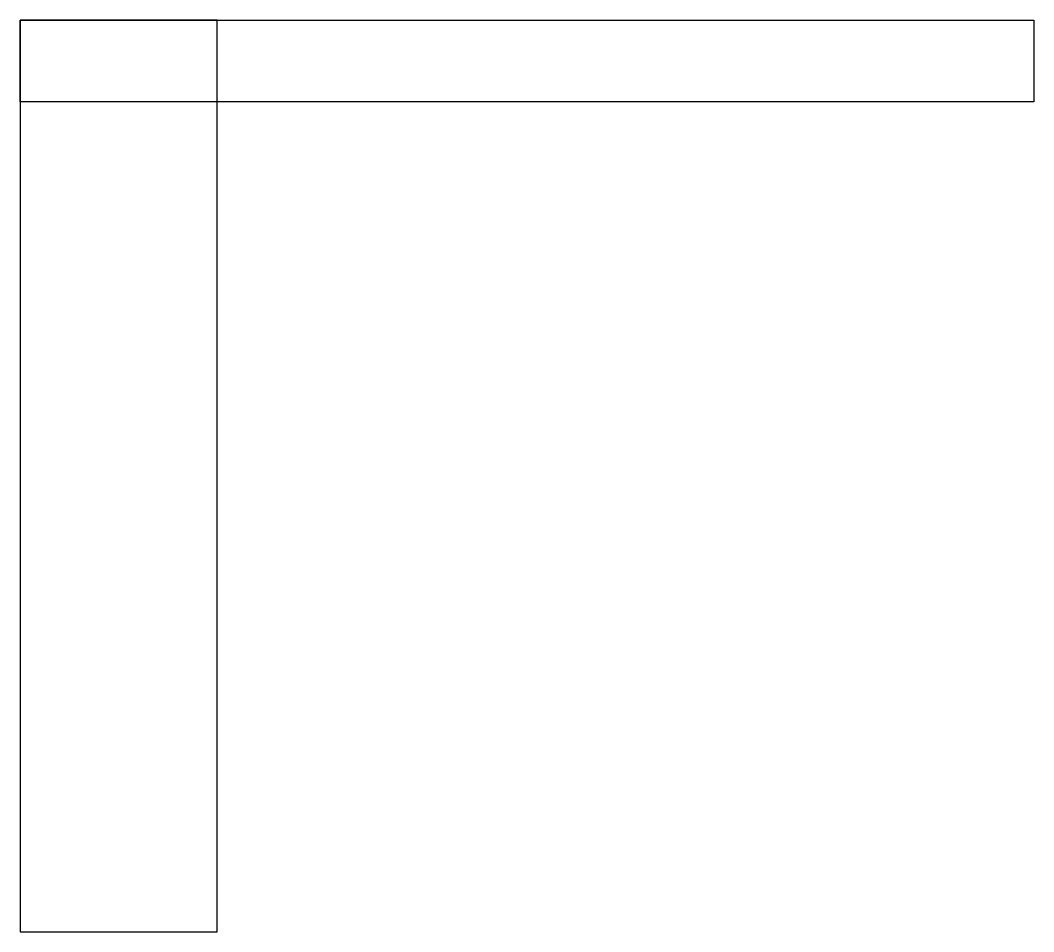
# Model space of a CAD drawing. Header units: millimetres. Extents: x 5.2 to 30, y 5.7 to 28.
import ezdxf

# ---------------------------------------------------------------- set-up
doc = ezdxf.new("R2010")
doc.units = ezdxf.units.MM
doc.layers.get('0').update_dxf_attribs({"lineweight": 25})

msp = doc.modelspace()

# ---------------------------------------------------------------- linework, layer by layer
for p, q in [((10, 28), (5.182, 28)), ((5.182, 28), (5.182, 5.683)), ((5.182, 28), (30, 28)), ((5.182, 26), (5.182, 28)), ((10, 5.683), (10, 28)), ((30, 28), (30, 26)), ((30, 26), (5.182, 26)), ((5.182, 12.08), (5.182, 5.683)), ((5.182, 5.683), (10, 5.683))]:
    msp.add_line(p, q)

doc.saveas('drawing.dxf')
